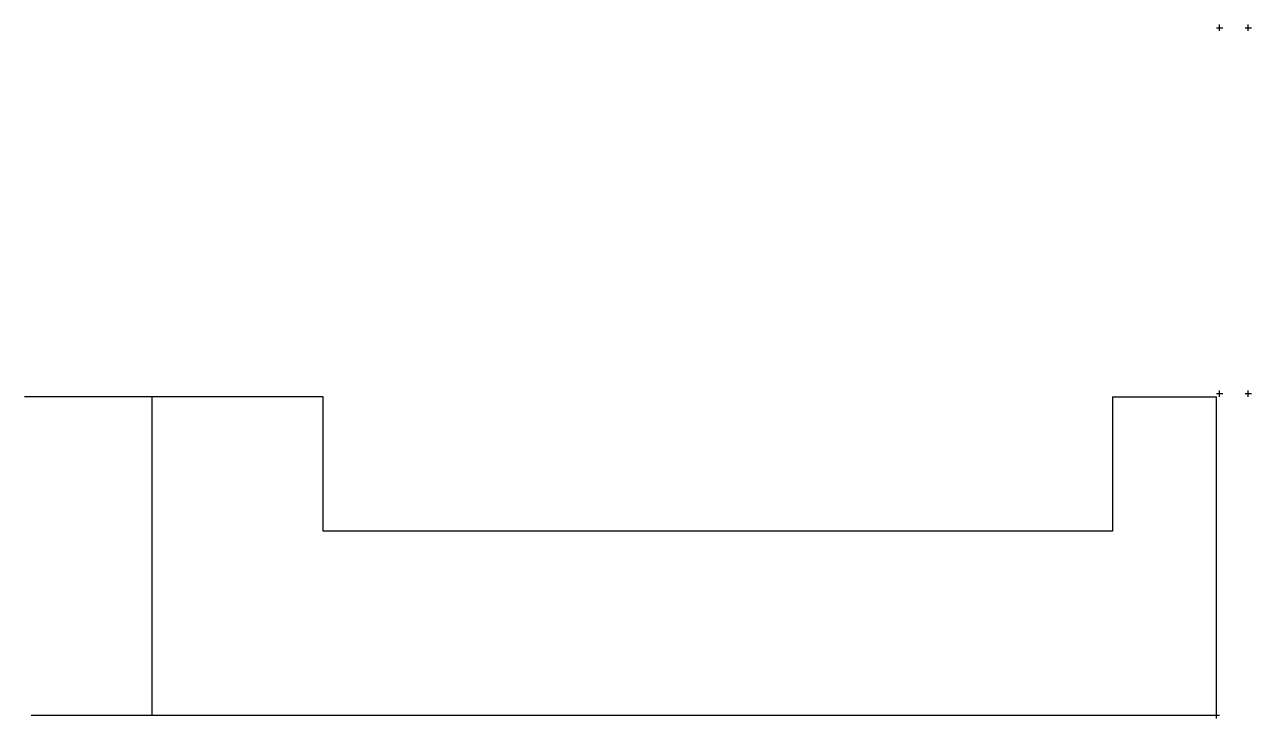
# Model space of a CAD drawing. Header units: millimetres. Extents: x -37.5 to 1.1, y -0.1 to 21.7.
import ezdxf

# ---------------------------------------------------------------- set-up
doc = ezdxf.new("R2010")
doc.units = ezdxf.units.MM
doc.header["$PDMODE"] = 2
doc.header["$PDSIZE"] = 0.1
doc.linetypes.add('Continuous2', pattern=[0])
doc.layers.add('Unnamed Level 1', color=1, linetype='Continuous')

msp = doc.modelspace()

# ---------------------------------------------------------------- linework, layer by layer
at = {"layer": 'Unnamed Level 1', "color": 176, "linetype": 'Continuous2', "lineweight": -3, "true_color": 0x000080}
for p, q in [((-33.468, 10), (-37.468, 10)), ((-28.083, 10), (-33.468, 10)), ((-33.468, 10), (-33.468, 0)), ((-28.083, 5.782), (-28.083, 10)), ((-3.273, 10), (-3.273, 5.782)), ((-3.273, 10), (0, 10)), ((0, 0), (0, 10)), ((-3.273, 5.782), (-28.083, 5.782)), ((-37.259, 0), (0, 0))]:
    msp.add_line(p, q, dxfattribs=at)
at = {"layer": 'Unnamed Level 1', "color": 150, "linetype": 'Continuous2', "lineweight": -3, "true_color": 0x0080ff}
for p in [(0.1, 21.59), (1, 21.59), (0.1, 10.1), (0.1, 10.1), (1, 10.1), (1, 10.1), (0, 0), (0, 0), (0, 0), (0, 0), (0, 0), (0, 0)]:
    msp.add_point(p, dxfattribs=at)

doc.saveas('drawing.dxf')
